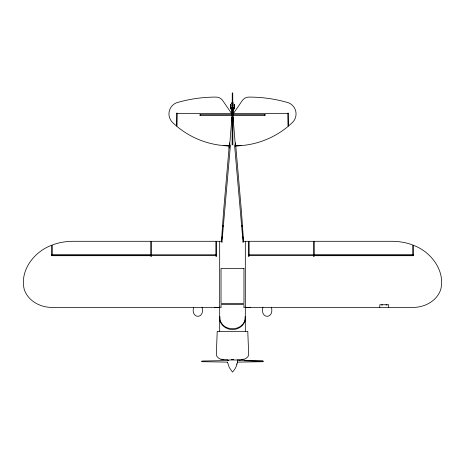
<?xml version="1.0" encoding="UTF-8"?>
<svg xmlns="http://www.w3.org/2000/svg" width="465" height="465" viewBox="0 0 465 465"><rect width="100%" height="100%" fill="white"/><g stroke="black" fill="none" stroke-linecap="round" stroke-linejoin="round"><path stroke-width="0.7" d="M220.183 321.629L219.683 320.054L219.683 317.02M201.909 361.218L201.915 361.683L227.559 362.119M229.466 145.894L229.617 142.807M223.898 145.621L229.611 145.9L232.256 113.559M230.454 144.923L221.892 242.713M237.441 362.119L263.08 361.689L263.091 361.218M219.683 320.054L219.893 316.619M221.41 241.759L223.584 211.238L229.245 145.795M221.817 239.615L222.049 236.766M222.34 233.198L222.508 231.059M222.857 226.798L222.968 225.386M245.317 316.816C245.003 332.684 219.997 332.69 219.683 316.816M229.024 148.23L229.257 145.516M231.332 121.452L231.698 117.174M201.92 361.689L202.165 361.026L228.844 360.549M232.128 144.923L232.256 92.919M231.297 103.346L231.338 102.771M233.663 103.393L233.663 102.771M237.638 361.102C237.197 365.199 235.36 369.117 232.5 372.081L229.262 367.524L227.519 362.212M245.189 307.58L250.344 307.458A2.523 0.825 -90 0 0 250.379 307.231M237.673 359.492L243.637 359.492L243.927 359.056M221.102 359.05L221.363 359.492L227.327 359.492M244.375 307.156L243.968 307.33M243.997 359.381L246.142 358.312L247.903 356.69L248.699 354.888L247.781 331.336L217.219 331.336L216.301 354.888L217.097 356.69L218.858 358.312L221.038 359.393M232.262 108.194L232.262 108.705M232.738 108.705L232.738 108.194M232.262 111.652L232.262 112.164M232.738 112.164L232.738 111.652M219.811 307.58L214.795 307.458A2.523 0.825 -90 0 0 214.836 307.231M242.538 359.201L241.44 359.492M232.744 113.559L235.389 145.9L241.103 145.621M263.085 361.136L244.573 360.794M237.47 360.544L239.975 360.619M230.53 104.544L231.024 104.544M233.976 104.544L234.47 104.544M230.53 105.445L231.024 105.445M233.976 105.445L234.47 105.445M231.024 107.613L233.976 107.613M230.53 107.996L234.47 107.996M231.901 111.612L233.099 111.612M231.901 112.205L233.099 112.205M176.944 113.28L176.7 126.207L172.672 122.621A12.02 12.02 0 0 1 168.946 113.71L169.144 111.734A12.02 12.02 0 0 1 176.34 102.829A138.43 138.43 0 0 1 216.173 97.098A8.126 8.126 0 0 1 222.683 100.51L231.541 113.448M288.056 113.28L288.3 126.207L292.328 122.621A12.02 12.02 0 0 0 296.054 113.71L295.856 111.734A12.02 12.02 0 0 0 288.66 102.829A138.43 138.43 0 0 0 248.827 97.098A8.126 8.126 0 0 0 242.317 100.51L233.459 113.448M232.256 113.611L176.944 113.611L176.944 126.428A84.351 84.351 0 0 0 229.611 145.9M232.744 113.611L288.056 113.611L288.056 126.428A84.351 84.351 0 0 1 235.389 145.9M232.256 114.843L232.256 115.21M232.744 114.843L232.744 115.21M200.229 114.936L232.256 114.936M232.744 114.936L264.771 114.936M200.229 115.117L232.256 115.117M232.744 115.117L264.771 115.117M232.256 130.049L232.744 130.049M232.256 130.212L232.744 130.212M222.026 241.294L216.231 241.294L216.231 256.697M242.974 241.294L248.769 241.294L248.769 256.697M51.842 254.803L150.922 254.803M151.166 254.803L215.987 254.803M249.013 254.803L313.834 254.803M314.078 254.803L413.158 254.803M51.842 255.239L151.044 255.239L151.044 256.697M413.158 255.239L313.956 255.239L313.956 256.697M151.044 255.512L216.231 255.512M248.769 255.512L313.956 255.512M151.044 255.698L51.842 255.698L51.842 245.218C34.375 251.426 19.6 270.31 24.227 289.381C27.935 300.849 40.24 307.493 51.842 307.394L219.683 307.394M313.956 255.698L413.158 255.698L413.158 245.218C430.625 251.426 445.4 270.31 440.774 289.381C437.065 300.849 424.76 307.493 413.158 307.394L245.317 307.394M381.544 304.982L382.503 304.982M385.985 304.982L386.938 304.982M219.091 307.237L219.829 307.237M245.171 307.237L245.909 307.237M231.268 359.492L233.732 359.492M227.275 359.986L237.725 359.986M263.016 361.014L239.527 360.474M223.56 359.492L222.462 359.201M221.032 307.33L220.625 307.156M250.275 307.58L250.217 307.505A2.523 0.825 -90 0 1 250.164 307.231M214.685 307.545L214.656 307.458A2.523 0.825 -90 0 1 214.621 307.231M231.297 103.079L231.338 103.393M232.872 144.923L232.744 92.919M243.108 242.713L234.546 144.923M233.302 117.174L233.668 121.452M235.755 145.795L241.416 211.238L243.59 241.759M242.032 225.386L242.143 226.798M242.492 231.059L242.66 233.198M242.951 236.766L243.183 239.615M245.107 316.619L245.317 320.054L244.817 321.629A13.165 12.381 0 0 1 232.517 329.58A13.165 12.381 0 0 1 220.224 321.629M235.383 142.807L235.534 145.894M412.914 255.651L412.914 245.113C406.474 242.503 399.499 241.44 392.582 241.294L314.078 241.294L314.078 255.651M388.682 307.394L388.682 304.732L379.806 304.732L379.806 307.394M313.834 256.273L313.834 241.294L249.013 241.294L249.013 256.273M288.056 112.954L288.056 113.448M271.397 307.127C274.519 319.327 259.772 319.327 262.899 307.127M264.771 114.843L264.771 115.21M245.317 241.294L245.317 331.336M243.968 307.394L243.968 304.622L221.032 304.622L221.032 307.394M234.47 104.433L234.47 108.897L230.53 108.897L230.53 104.433M233.976 104.433L233.976 107.897M233.099 113.844L233.099 107.421L231.901 107.421L231.901 113.844M231.024 104.433L231.024 107.897M219.683 241.294L219.683 331.336M215.987 256.273L215.987 241.294L151.166 241.294L151.166 256.273M202.101 307.127C205.228 319.327 190.481 319.327 193.603 307.127M200.229 114.843L200.229 115.21M176.944 112.954L176.944 113.448M150.922 255.651L150.922 241.294L72.418 241.294C65.501 241.44 58.526 242.503 52.086 245.113L52.086 255.651M232.756 108.537A0.988 0.988 0 0 1 232.756 110.443M232.244 110.443A0.988 0.988 0 0 1 232.244 108.537M236.557 363.833A1.099 0.552 -90 0 1 236.354 364.235M200.334 114.843L199.845 114.843L199.845 115.21L200.334 115.21L200.334 114.843M265.155 114.843L264.666 114.843L264.666 115.21L265.155 115.21L265.155 114.843M243.956 268.404L221.032 268.404L221.032 303.383L243.968 303.383L243.956 268.404"/></g></svg>
